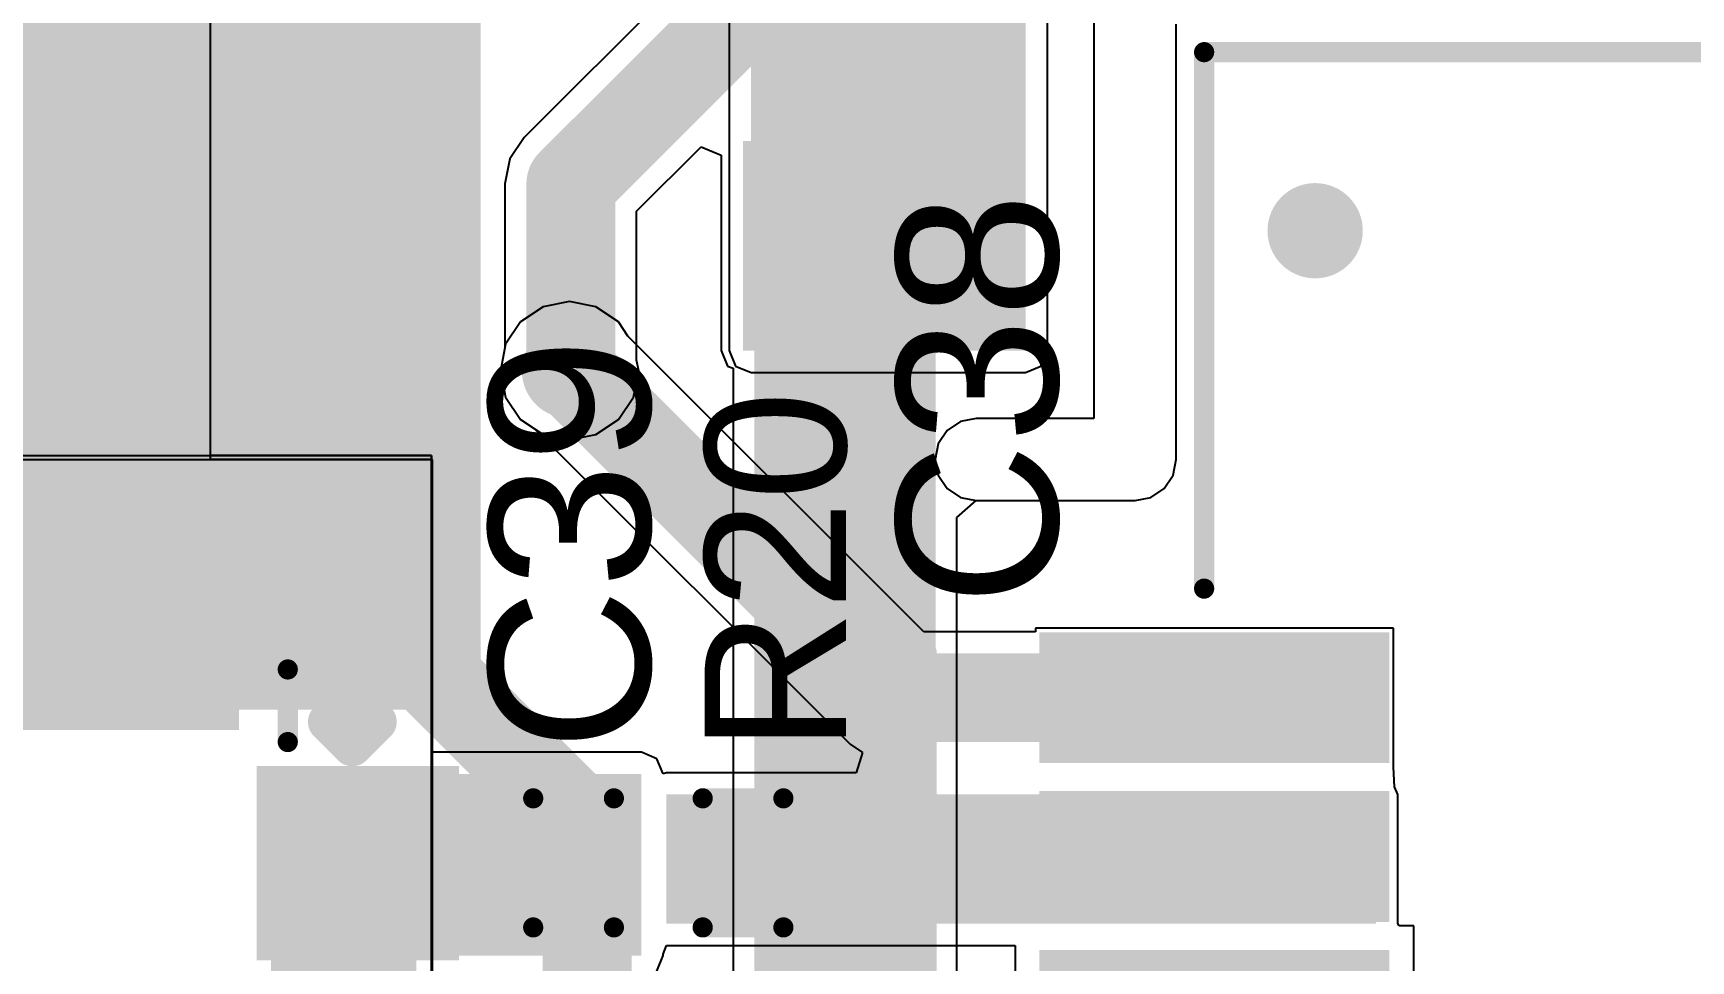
# Model space of a CAD drawing. Header units: millimetres. Extents: x -0.27 to 4.7, y -0.39 to 2.83.
# Drawn here: x -0.0599 to 0.3509, y 1.5157 to 1.7457 of the extents above; entities that cross this region are included whole.
import ezdxf

# ---------------------------------------------------------------- set-up
doc = ezdxf.new("R2010")
doc.units = ezdxf.units.MM
doc.header["$MEASUREMENT"] = 0
for name, color, linetype in [('BottomLayer', 5, 'Continuous'), ('BottomSolder', 6, 'Continuous'), ('TopLayer', 1, 'Continuous'), ('TopOverlay', 2, 'Continuous'), ('TopPaste', 8, 'Continuous'), ('TopSolder', 216, 'Continuous'), ('ViaHoleLayer', 16, 'Continuous')]:
    doc.layers.add(name, color=color, linetype=linetype)
doc.styles.add('Arial', font='', dxfattribs={"height": 0.2})
doc.styles.get('Arial').set_extended_font_data('Arial')

# ---------------------------------------------------------------- blocks, each defined once
blk = doc.blocks.new('SIM7000A_35')
at = {"layer": 'TopLayer'}
for points in [[(0.2878, 0.51181), (0.2878, 0.43307), (0.26339, 0.43307), (0.26339, 0.51181)], [(0.32717, 0.51181), (0.32717, 0.43307), (0.30276, 0.43307), (0.30276, 0.51181)]]:
    blk.add_hatch(color=1, dxfattribs=at).paths.add_polyline_path(points)
at = {"layer": 'TopPaste'}
for points in [[(0.2878, 0.51181), (0.2878, 0.43307), (0.26339, 0.43307), (0.26339, 0.51181)], [(0.32717, 0.51181), (0.32717, 0.43307), (0.30276, 0.43307), (0.30276, 0.51181)]]:
    blk.add_hatch(color=8, dxfattribs=at).paths.add_polyline_path(points)
at = {"layer": 'TopSolder'}
for points in [[(0.25243, 0.51581), (0.25243, 0.42907), (0.22002, 0.42907), (0.22002, 0.51581)], [(0.2918, 0.51581), (0.2918, 0.42907), (0.25939, 0.42907), (0.25939, 0.51581)], [(0.33117, 0.51581), (0.33117, 0.42907), (0.29876, 0.42907), (0.29876, 0.51581)]]:
    blk.add_hatch(color=216, dxfattribs=at).paths.add_polyline_path(points)
at = {"layer": 'TopOverlay', "const_width": 0.005}
for points in [[(0.342, 0.475), (0.475, 0.475)], [(0.475, 0.475), (0.475, 0.341)]]:
    blk.add_lwpolyline(points, dxfattribs=at)
at = {"layer": 'TopOverlay', "const_width": 0.0025}
for points in [[(0.34075, 0.475, 1), (0.34325, 0.475, 1)], [(0.47375, 0.475, 1), (0.47625, 0.475, 1)], [(0.47375, 0.475, 1), (0.47625, 0.475, 1)]]:
    blk.add_lwpolyline(points, format="xyb", close=True, dxfattribs=at)
blk = doc.blocks.new('U_FL_R_SMT_1_80___124')
at = {"layer": 'TopLayer'}
for points in [[(-0.07913, 0.08166), (-0.03701, 0.08166), (-0.03701, -0.00495), (-0.07913, -0.00495)], [(0.03701, 0.08166), (0.07913, 0.08166), (0.07913, -0.00495), (0.03701, -0.00495)], [(-0.02008, -0.01729), (0.02008, -0.01729), (0.02008, -0.05942), (-0.02008, -0.05942)]]:
    blk.add_hatch(color=1, dxfattribs=at).paths.add_polyline_path(points)
at = {"layer": 'TopPaste'}
for points in [[(-0.07913, 0.08166), (-0.03701, 0.08166), (-0.03701, -0.00495), (-0.07913, -0.00495)], [(0.03701, 0.08166), (0.07913, 0.08166), (0.07913, -0.00495), (0.03701, -0.00495)], [(-0.02008, -0.01729), (0.02008, -0.01729), (0.02008, -0.05942), (-0.02008, -0.05942)]]:
    blk.add_hatch(color=8, dxfattribs=at).paths.add_polyline_path(points)
at = {"layer": 'TopSolder'}
for points in [[(-0.08313, 0.08566), (-0.03301, 0.08566), (-0.03301, -0.00895), (-0.08313, -0.00895)], [(0.03301, 0.08566), (0.08313, 0.08566), (0.08313, -0.00895), (0.03301, -0.00895)], [(-0.02408, -0.01329), (0.02408, -0.01329), (0.02408, -0.06342), (-0.02408, -0.06342)]]:
    blk.add_hatch(color=216, dxfattribs=at).paths.add_polyline_path(points)
at = {"layer": 'TopOverlay'}
for points, const_width in [([(-0.038, 0.087), (-0.016, 0.087)], 0.005), ([(0.016, 0.087), (0.038, 0.087)], 0.005), ([(-0.048, -0.021), (-0.03, -0.021)], 0.005), ([(0.03, -0.021), (0.048, -0.021)], 0.005), ([(0.035, -0.031), (0.029, -0.037)], 0.01), ([(0.035, -0.031), (0.035, -0.043)], 0.01), ([(0.029, -0.037), (0.035, -0.043)], 0.01)]:
    blk.add_lwpolyline(points, dxfattribs=dict(at, const_width=const_width))
for points, const_width in [([(-0.03925, 0.087, 1), (-0.03675, 0.087, 1)], 0.0025), ([(-0.01725, 0.087, 1), (-0.01475, 0.087, 1)], 0.0025), ([(0.01475, 0.087, 1), (0.01725, 0.087, 1)], 0.0025), ([(0.03675, 0.087, 1), (0.03925, 0.087, 1)], 0.0025), ([(-0.04925, -0.021, 1), (-0.04675, -0.021, 1)], 0.0025), ([(-0.03125, -0.021, 1), (-0.02875, -0.021, 1)], 0.0025), ([(0.02875, -0.021, 1), (0.03125, -0.021, 1)], 0.0025), ([(0.04675, -0.021, 1), (0.04925, -0.021, 1)], 0.0025), ([(0.0325, -0.031, 1), (0.0375, -0.031, 1)], 0.005), ([(0.0325, -0.031, 1), (0.0375, -0.031, 1)], 0.005), ([(0.0265, -0.037, 1), (0.0315, -0.037, 1)], 0.005), ([(0.0265, -0.037, 1), (0.0315, -0.037, 1)], 0.005), ([(0.0325, -0.043, 1), (0.0375, -0.043, 1)], 0.005), ([(0.0325, -0.043, 1), (0.0375, -0.043, 1)], 0.005)]:
    blk.add_lwpolyline(points, format="xyb", close=True, dxfattribs=dict(at, const_width=const_width))
blk = doc.blocks.new('C___0402_181')
at = {"layer": 'TopLayer'}
for points in [[(-0.0275, -0.0125), (-0.0275, 0.0125), (-0.0095, 0.0125), (-0.0095, -0.0125)], [(0.0095, -0.0125), (0.0095, 0.0125), (0.0275, 0.0125), (0.0275, -0.0125)]]:
    blk.add_hatch(color=1, dxfattribs=at).paths.add_polyline_path(points)
at = {"layer": 'TopPaste'}
for points in [[(-0.0275, -0.0125), (-0.0275, 0.0125), (-0.0095, 0.0125), (-0.0095, -0.0125)], [(0.0095, -0.0125), (0.0095, 0.0125), (0.0275, 0.0125), (0.0275, -0.0125)]]:
    blk.add_hatch(color=8, dxfattribs=at).paths.add_polyline_path(points)
at = {"layer": 'TopSolder'}
for points in [[(-0.02986, -0.01486), (-0.02986, 0.01486), (-0.00714, 0.01486), (-0.00714, -0.01486)], [(0.00714, -0.01486), (0.00714, 0.01486), (0.02986, 0.01486), (0.02986, -0.01486)]]:
    blk.add_hatch(color=216, dxfattribs=at).paths.add_polyline_path(points)
at = {"layer": 'TopOverlay', "const_width": 0.005}
for points in [[(-0.011, 0.016), (-0.031, 0.016)], [(-0.031, 0.016), (-0.031, -0.016)], [(0.031, 0.016), (0.011, 0.016)], [(0.031, 0.016), (0.031, -0.016)], [(-0.011, -0.016), (-0.031, -0.016)], [(0.031, -0.016), (0.011, -0.016)]]:
    blk.add_lwpolyline(points, dxfattribs=at)
at = {"layer": 'TopOverlay', "const_width": 0.0025}
for points in [[(-0.03225, 0.016, 1), (-0.02975, 0.016, 1)], [(-0.03225, 0.016, 1), (-0.02975, 0.016, 1)], [(-0.01225, 0.016, 1), (-0.00975, 0.016, 1)], [(0.00975, 0.016, 1), (0.01225, 0.016, 1)], [(0.02975, 0.016, 1), (0.03225, 0.016, 1)], [(0.02975, 0.016, 1), (0.03225, 0.016, 1)], [(-0.03225, -0.016, 1), (-0.02975, -0.016, 1)], [(-0.03225, -0.016, 1), (-0.02975, -0.016, 1)], [(-0.01225, -0.016, 1), (-0.00975, -0.016, 1)], [(0.00975, -0.016, 1), (0.01225, -0.016, 1)], [(0.02975, -0.016, 1), (0.03225, -0.016, 1)], [(0.02975, -0.016, 1), (0.03225, -0.016, 1)]]:
    blk.add_lwpolyline(points, format="xyb", close=True, dxfattribs=at)

msp = doc.modelspace()

# ---------------------------------------------------------------- hatches: boundary and pattern name
at = {"layer": 'BottomLayer'}
msp.add_hatch(color=5, dxfattribs=at).paths.add_polyline_path([(0.116, 1.667), (0.185, 1.667), (0.185, 1.719), (0.116, 1.719)])
h = msp.add_hatch(color=5, dxfattribs=at)
edge = h.paths.add_edge_path()
edge.add_arc((0.138, 1.694), 0.01181, 0, 360)
h = msp.add_hatch(color=5, dxfattribs=at)
edge = h.paths.add_edge_path()
edge.add_arc((0.164, 1.694), 0.01181, 0, 360)
h = msp.add_hatch(color=5, dxfattribs=at)
edge = h.paths.add_edge_path()
edge.add_arc((0.25777, 1.69672), 0.01181, 0, 360)
h = msp.add_hatch(color=5, dxfattribs=at)
edge = h.paths.add_edge_path()
edge.add_arc((0.073, 1.662), 0.01181, 0, 360)
h = msp.add_hatch(color=5, dxfattribs=at)
edge = h.paths.add_edge_path()
edge.add_arc((0.02789, 1.59802), 0.01181, 0, 360)
at = {"layer": 'BottomSolder'}
h = msp.add_hatch(color=6, dxfattribs=at)
edge = h.paths.add_edge_path()
edge.add_arc((0.25777, 1.69672), 0.00591, 0, 360)
h = msp.add_hatch(color=6, dxfattribs=at)
edge = h.paths.add_edge_path()
edge.add_arc((0.138, 1.694), 0.00591, 0, 360)
h = msp.add_hatch(color=6, dxfattribs=at)
edge = h.paths.add_edge_path()
edge.add_arc((0.164, 1.694), 0.00591, 0, 360)
h = msp.add_hatch(color=6, dxfattribs=at)
edge = h.paths.add_edge_path()
edge.add_arc((0.073, 1.662), 0.00591, 0, 360)
h = msp.add_hatch(color=6, dxfattribs=at)
edge = h.paths.add_edge_path()
edge.add_arc((0.02789, 1.59802), 0.00591, 0, 360)
at = {"layer": 'TopLayer'}
for points in [[(-0.101, 1.578), (0.051, 1.578), (0.051, 2.06971), (-0.101, 2.06971)], [(0.118, 1.667), (0.186, 1.667), (0.186, 1.794), (0.118, 1.794)], [(0.035, 1.434), (0.035, 1.562), (-0.001, 1.562), (-0.001, 1.434)], [(0.00782, 1.517), (0.09082, 1.517), (0.09082, 1.562), (0.00782, 1.562)], [(0.097, 1.52495), (0.27282, 1.52495), (0.27282, 1.55695), (0.097, 1.55695)]]:
    msp.add_hatch(color=1, dxfattribs=at).paths.add_polyline_path(points)
h = msp.add_hatch(color=1, dxfattribs=at)
edge = h.paths.add_edge_path()
edge.add_arc((0.138, 1.694), 0.01181, 0, 360)
h = msp.add_hatch(color=1, dxfattribs=at)
edge = h.paths.add_edge_path()
edge.add_arc((0.164, 1.694), 0.01181, 0, 360)
h = msp.add_hatch(color=1, dxfattribs=at)
edge = h.paths.add_edge_path()
edge.add_arc((0.25777, 1.69672), 0.01181, 0, 360)
h = msp.add_hatch(color=1, dxfattribs=at)
edge = h.paths.add_edge_path()
edge.add_arc((0.073, 1.662), 0.01181, 0, 360)
h = msp.add_hatch(color=1, dxfattribs=at)
edge = h.paths.add_edge_path()
edge.add_arc((0.02789, 1.59802), 0.01181, 0, 360)
at = {"layer": 'TopSolder'}
h = msp.add_hatch(color=216, dxfattribs=at)
edge = h.paths.add_edge_path()
edge.add_arc((0.25777, 1.69672), 0.00591, 0, 360)
h = msp.add_hatch(color=216, dxfattribs=at)
edge = h.paths.add_edge_path()
edge.add_arc((0.138, 1.694), 0.00591, 0, 360)
h = msp.add_hatch(color=216, dxfattribs=at)
edge = h.paths.add_edge_path()
edge.add_arc((0.164, 1.694), 0.00591, 0, 360)
h = msp.add_hatch(color=216, dxfattribs=at)
edge = h.paths.add_edge_path()
edge.add_arc((0.073, 1.662), 0.00591, 0, 360)
h = msp.add_hatch(color=216, dxfattribs=at)
edge = h.paths.add_edge_path()
edge.add_arc((0.02789, 1.59802), 0.00591, 0, 360)
at = {"layer": 'ViaHoleLayer'}
h = msp.add_hatch(color=16, dxfattribs=at)
edge = h.paths.add_edge_path()
edge.add_arc((0.25777, 1.69672), 0.00591, 0, 360)
h = msp.add_hatch(color=16, dxfattribs=at)
edge = h.paths.add_edge_path()
edge.add_arc((0.138, 1.694), 0.00591, 0, 360)
h = msp.add_hatch(color=16, dxfattribs=at)
edge = h.paths.add_edge_path()
edge.add_arc((0.164, 1.694), 0.00591, 0, 360)
h = msp.add_hatch(color=16, dxfattribs=at)
edge = h.paths.add_edge_path()
edge.add_arc((0.073, 1.662), 0.00591, 0, 360)
h = msp.add_hatch(color=16, dxfattribs=at)
edge = h.paths.add_edge_path()
edge.add_arc((0.02789, 1.59802), 0.00591, 0, 360)

# ---------------------------------------------------------------- linework, layer by layer
at = {"layer": 'BottomLayer'}
for p, q in [((-0.016, 1.641), (-0.016, 2.5446)), ((0.13252, 1.79059), (0.06177, 1.71985)), ((0.22333, 1.64), (0.22333, 1.74792)), ((0.06177, 1.71985), (0.05824, 1.71455)), ((0.08962, 1.70155), (0.10559, 1.71752)), ((0.10559, 1.71752), (0.11059, 1.71545)), ((0.05824, 1.71455), (0.057, 1.70831)), ((0.11059, 1.71545), (0.11059, 1.667)), ((0.057, 1.70831), (0.057, 1.66772)), ((0.08962, 1.6646), (0.08962, 1.70155)), ((0.057, 1.66772), (0.05586, 1.662)), ((0.09014, 1.662), (0.08962, 1.6646)), ((0.11059, 1.667), (0.11217, 1.66317)), ((0.05586, 1.662), (0.05716, 1.65544)), ((0.08884, 1.65544), (0.09014, 1.662)), ((0.11217, 1.66317), (0.11353, 1.66261)), ((0.11353, 1.66261), (0.11353, 1.48936)), ((0.05716, 1.65544), (0.06088, 1.64988)), ((0.08512, 1.64988), (0.08884, 1.65544)), ((0.06088, 1.64988), (0.06644, 1.64616)), ((0.07956, 1.64616), (0.08512, 1.64988)), ((0.06644, 1.64616), (0.073, 1.64486)), ((0.073, 1.64486), (0.07956, 1.64616)), ((-0.11418, 1.641), (0.03882, 1.641)), ((0.03882, 1.641), (-0.016, 1.641)), ((0.03882, 1.641), (0.03882, 1.153)), ((0.03882, 1.153), (0.03882, 1.641)), ((0.22256, 1.6361), (0.22333, 1.64)), ((0.22035, 1.63279), (0.22256, 1.6361)), ((0.21704, 1.63058), (0.22035, 1.63279)), ((0.169, 1.62566), (0.17377, 1.62981)), ((0.17377, 1.62981), (0.21314, 1.62981)), ((0.21314, 1.62981), (0.21704, 1.63058)), ((0.169, 1.48936), (0.169, 1.62566))]:
    msp.add_line(p, q, dxfattribs=at)
for points, const_width in [([(0.07331, 1.70831), (0.149, 1.784)], 0.022), ([(0.07331, 1.66231), (0.07331, 1.70831)], 0.022), ([(0.14127, 1.6895), (0.14577, 1.694)], 0.045), ([(0.14127, 1.47073), (0.14127, 1.69123)], 0.045), ([(0.14577, 1.694), (0.159, 1.694)], 0.045), ([(0.073, 1.662), (0.07331, 1.66231)], 0.022), ([(0.02789, 1.59802), (0.07736, 1.54855)], 0.022), ([(0.07736, 1.34764), (0.07736, 1.54855)], 0.022)]:
    msp.add_lwpolyline(points, dxfattribs=dict(at, const_width=const_width))
for points, const_width in [([(0.06781, 1.70831, 1), (0.07881, 1.70831, 1)], 0.011), ([(0.06781, 1.70831, 1), (0.07881, 1.70831, 1)], 0.011), ([(0.13002, 1.69123, 1), (0.15252, 1.69123, 1)], 0.0225), ([(0.13452, 1.694, 1), (0.15702, 1.694, 1)], 0.0225), ([(0.13452, 1.694, 1), (0.15702, 1.694, 1)], 0.0225), ([(0.14775, 1.694, 1), (0.17025, 1.694, 1)], 0.0225), ([(0.13002, 1.6895, 1), (0.15252, 1.6895, 1)], 0.0225), ([(0.0675, 1.662, 1), (0.0785, 1.662, 1)], 0.011), ([(0.06781, 1.66231, 1), (0.07881, 1.66231, 1)], 0.011), ([(0.06781, 1.66231, 1), (0.07881, 1.66231, 1)], 0.011), ([(0.02239, 1.59802, 1), (0.03339, 1.59802, 1)], 0.011), ([(0.07186, 1.54855, 1), (0.08286, 1.54855, 1)], 0.011), ([(0.07186, 1.54855, 1), (0.08286, 1.54855, 1)], 0.011)]:
    msp.add_lwpolyline(points, format="xyb", close=True, dxfattribs=dict(at, const_width=const_width))
at = {"layer": 'TopLayer'}
for p, q in [((-0.016, 1.64), (-0.016, 1.8545)), ((0.11259, 1.781), (0.11259, 1.667)), ((0.19141, 1.667), (0.19141, 1.77559)), ((0.20294, 1.75811), (0.20294, 1.6502)), ((0.22333, 1.64), (0.22333, 1.74792)), ((0.06644, 1.67784), (0.06088, 1.67412)), ((0.073, 1.67914), (0.06644, 1.67784)), ((0.07956, 1.67784), (0.073, 1.67914)), ((0.08512, 1.67412), (0.07956, 1.67784)), ((0.06088, 1.67412), (0.05716, 1.66856)), ((0.08747, 1.6706), (0.08512, 1.67412)), ((0.05716, 1.66856), (0.05586, 1.662)), ((0.16081, 1.59726), (0.08747, 1.6706)), ((0.11259, 1.667), (0.11417, 1.66317)), ((0.18983, 1.66317), (0.19141, 1.667)), ((0.05586, 1.662), (0.05716, 1.65544)), ((0.11417, 1.66317), (0.118, 1.66159)), ((0.118, 1.66159), (0.186, 1.66159)), ((0.186, 1.66159), (0.18983, 1.66317)), ((0.05716, 1.65544), (0.06088, 1.64988)), ((0.06088, 1.64988), (0.0644, 1.64753)), ((0.0644, 1.64753), (0.14252, 1.56941)), ((0.16987, 1.64942), (0.16656, 1.64721)), ((0.17377, 1.6502), (0.16987, 1.64942)), ((0.20294, 1.6502), (0.17377, 1.6502)), ((0.16435, 1.64391), (0.16357, 1.64)), ((0.16656, 1.64721), (0.16435, 1.64391)), ((-0.114, 1.64), (0.039, 1.64)), ((0.039, 1.64), (-0.016, 1.64)), ((0.039, 1.64), (0.039, 1.152)), ((0.039, 1.56741), (0.039, 1.64)), ((0.16357, 1.64), (0.16435, 1.6361)), ((0.22256, 1.6361), (0.22333, 1.64)), ((0.16435, 1.6361), (0.16656, 1.63279)), ((0.22035, 1.63279), (0.22256, 1.6361)), ((0.16656, 1.63279), (0.16987, 1.63058)), ((0.21704, 1.63058), (0.22035, 1.63279)), ((0.16987, 1.63058), (0.17377, 1.62981)), ((0.17377, 1.62981), (0.21314, 1.62981)), ((0.21314, 1.62981), (0.21704, 1.63058)), ((0.27719, 1.59815), (0.18845, 1.59815)), ((0.18845, 1.59815), (0.18845, 1.59726)), ((0.27719, 1.56596), (0.27719, 1.59815)), ((0.18845, 1.59726), (0.16081, 1.59726)), ((0.14252, 1.56941), (0.14559, 1.56736)), ((0.09082, 1.56741), (0.039, 1.56741)), ((0.09465, 1.56583), (0.09082, 1.56741)), ((0.09622, 1.56204), (0.09465, 1.56583)), ((0.14559, 1.56736), (0.14407, 1.56236)), ((0.27719, 1.56374), (0.27719, 1.56596)), ((0.097, 1.56236), (0.09622, 1.56204)), ((0.14407, 1.56236), (0.097, 1.56236)), ((0.27745, 1.55885), (0.27719, 1.56374)), ((0.27823, 1.55695), (0.27745, 1.55885)), ((0.27823, 1.52495), (0.27823, 1.55695)), ((0.27859, 1.52441), (0.27823, 1.52495)), ((0.28219, 1.52441), (0.27859, 1.52441)), ((0.28219, 1.50721), (0.28219, 1.52441)), ((0.09465, 1.51317), (0.09623, 1.517)), ((0.09623, 1.51736), (0.097, 1.51954)), ((0.09623, 1.517), (0.09623, 1.51736)), ((0.097, 1.51954), (0.18345, 1.51954)), ((0.18345, 1.51954), (0.18345, 1.5))]:
    msp.add_line(p, q, dxfattribs=at)
for points, const_width in [([(-0.04318, 1.59802), (-0.04318, 1.883)], 0.025), ([(0.15882, 1.69418), (0.159, 1.694)], 0.04), ([(0.073, 1.662), (0.15405, 1.58095)], 0.022), ([(-0.04318, 1.59802), (0.02789, 1.59802)], 0.025), ([(0.15405, 1.58095), (0.23282, 1.58095)], 0.022)]:
    msp.add_lwpolyline(points, dxfattribs=dict(at, const_width=const_width))
for points, const_width in [([(0.14882, 1.69418, 1), (0.16882, 1.69418, 1)], 0.02), ([(0.149, 1.694, 1), (0.169, 1.694, 1)], 0.02), ([(0.0675, 1.662, 1), (0.0785, 1.662, 1)], 0.011), ([(-0.04943, 1.59802, 1), (-0.03693, 1.59802, 1)], 0.0125), ([(-0.04943, 1.59802, 1), (-0.03693, 1.59802, 1)], 0.0125), ([(0.02164, 1.59802, 1), (0.03414, 1.59802, 1)], 0.0125), ([(0.14855, 1.58095, 1), (0.15955, 1.58095, 1)], 0.011), ([(0.14855, 1.58095, 1), (0.15955, 1.58095, 1)], 0.011), ([(0.22732, 1.58095, 1), (0.23832, 1.58095, 1)], 0.011)]:
    msp.add_lwpolyline(points, format="xyb", close=True, dxfattribs=dict(at, const_width=const_width))
at = {"layer": 'TopOverlay', "const_width": 0.008}
for points in [[(0.16, 1.502), (0.16, 1.592)], [(0.136, 1.521), (0.136, 1.556)], [(0.12, 1.505), (0.136, 1.521)]]:
    msp.add_lwpolyline(points, dxfattribs=at)
at = {"layer": 'TopOverlay', "const_width": 0.004}
for points in [[(0.158, 1.592, 1), (0.162, 1.592, 1)], [(0.134, 1.556, 1), (0.138, 1.556, 1)], [(0.134, 1.521, 1), (0.138, 1.521, 1)], [(0.134, 1.521, 1), (0.138, 1.521, 1)]]:
    msp.add_lwpolyline(points, format="xyb", close=True, dxfattribs=at)

# ---------------------------------------------------------------- block references
for name, p, rotation in [('SIM7000A_35', (0.70526, 1.26599), 90), ('U_FL_R_SMT_1_80___124', (-0.01782, 1.53995), 90), ('C___0402_181', (0.095, 1.54), 180)]:
    msp.add_blockref(name, p, dxfattribs=dict(rotation=rotation))

# ---------------------------------------------------------------- texts
at = {"layer": 'TopOverlay', "style": 'Arial'}
for s, height, rotation, p in [('C38', 0.04, 90, (0.19399, 1.60368)), ('GPS', 0.055, 360, (-0.11, 1.62566)), ('C39', 0.04, 90, (0.09299, 1.56768)), ('R20', 0.035, 90, (0.14149, 1.56735))]:
    msp.add_text(s, height=height, rotation=rotation, dxfattribs=at).set_placement(p)

doc.saveas('drawing.dxf')
